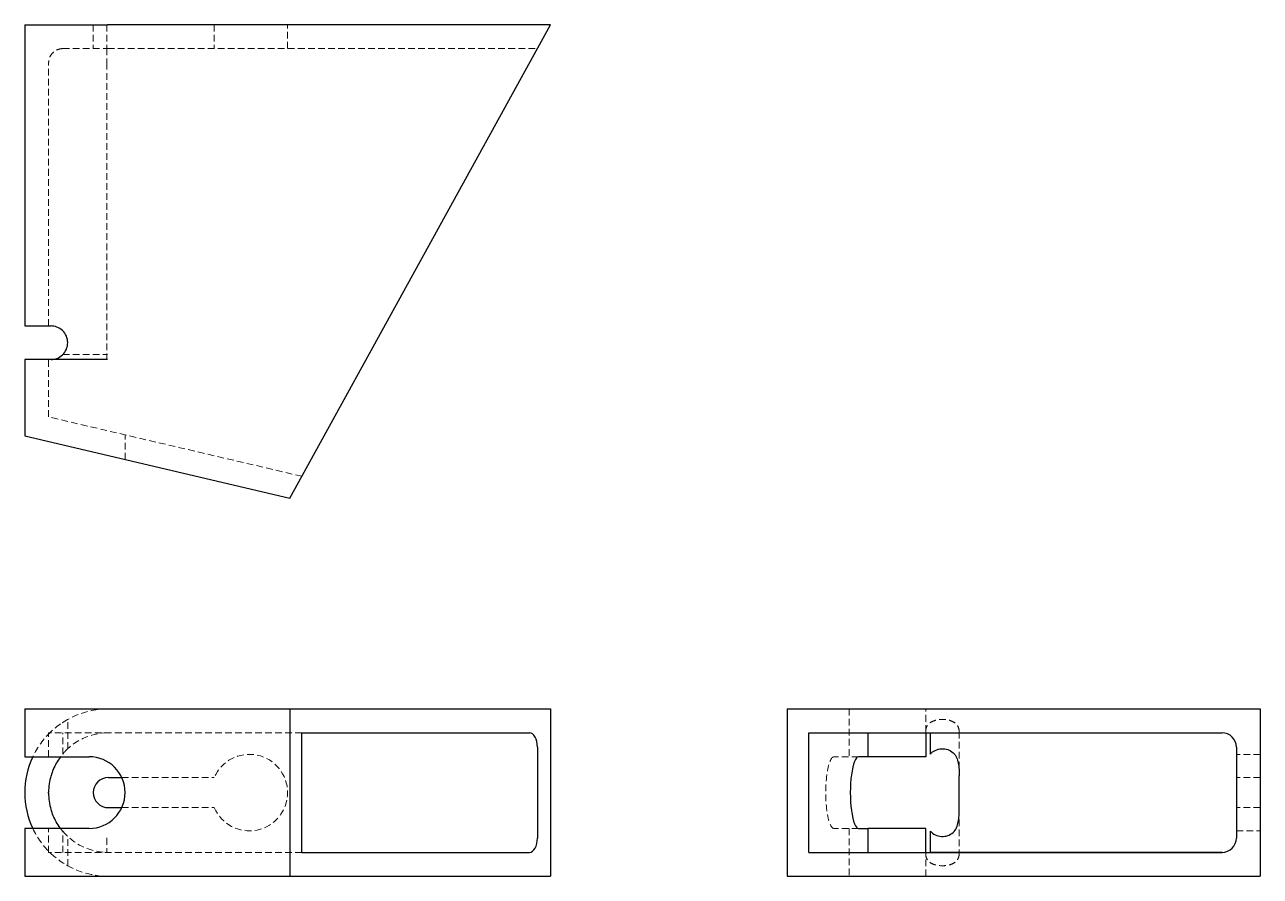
# Model space of a CAD drawing. Header units: millimetres. Extents: x 33 to 268, y 41 to 203.
import ezdxf

# ---------------------------------------------------------------- set-up
doc = ezdxf.new("R2010")
doc.units = ezdxf.units.MM
doc.linetypes.add('HIDDEN', pattern=[1.905, 1.27, -0.635])

msp = doc.modelspace()

# ---------------------------------------------------------------- linework, layer by layer
at = {"color": 7, "linetype": 'Continuous', "lineweight": 25}
for p, q in [((33, 202.99), (33, 145.72)), ((33, 202.99), (48.74, 202.99)), ((133, 202.99), (48.74, 202.99)), ((83.45, 113.01), (133, 202.99)), ((33, 145.72), (38, 145.72)), ((33, 139.36), (33, 124.81)), ((48.74, 139.36), (33, 139.36)), ((33, 124.81), (83.45, 113.01)), ((33, 72.91), (33, 63.82)), ((33, 72.91), (83.45, 72.91)), ((83.45, 72.91), (133, 72.91)), ((83.45, 72.91), (83.45, 41.09)), ((133, 72.91), (133, 41.09)), ((178.01, 72.91), (267.99, 72.91)), ((178.01, 72.91), (178.01, 41.09)), ((267.99, 72.91), (267.99, 41.09)), ((85.73, 68.36), (129, 68.36)), ((85.73, 45.64), (85.73, 68.36)), ((182.14, 68.36), (260.72, 68.36)), ((182.14, 45.64), (182.14, 68.36)), ((193.42, 63.82), (193.42, 68.36)), ((204.36, 68.36), (204.36, 63.82)), ((205.27, 64.33), (205.27, 68.36)), ((33, 63.82), (45.27, 63.82)), ((130.5, 65.64), (130.5, 48.36)), ((193.42, 63.82), (191.61, 63.82)), ((204.36, 63.82), (193.42, 63.82)), ((263.45, 65.64), (263.45, 48.36)), ((48.91, 59.86), (51.46, 59.86)), ((210.72, 57.09), (210.72, 60.18)), ((37.55, 56.91), (37.55, 57.09)), ((210.72, 56.91), (210.72, 57.09)), ((210.72, 53.82), (210.72, 56.91)), ((48.91, 54.14), (51.46, 54.14)), ((33, 50.18), (33, 41.09)), ((45.27, 50.18), (33, 50.18)), ((191.61, 50.18), (193.42, 50.18)), ((193.42, 45.64), (193.42, 50.18)), ((204.36, 50.18), (193.42, 50.18)), ((204.36, 45.64), (204.36, 50.18)), ((205.27, 45.64), (205.27, 49.67)), ((85.73, 45.64), (129, 45.64)), ((182.14, 45.64), (260.72, 45.64)), ((260.72, 45.64), (205.27, 45.64)), ((33, 41.09), (83.45, 41.09)), ((83.45, 41.09), (133, 41.09)), ((178.01, 41.09), (267.99, 41.09))]:
    msp.add_line(p, q, dxfattribs=at)
at = {"color": 7, "linetype": 'HIDDEN', "lineweight": 18}
for p, q in [((46.05, 202.99), (46.05, 198.45)), ((48.59, 202.99), (48.59, 198.45)), ((69.04, 202.99), (69.04, 198.45)), ((83, 198.45), (83, 202.99)), ((40.27, 198.45), (48.78, 198.45)), ((48.59, 198.45), (48.59, 195.72)), ((48.78, 198.45), (130.5, 198.45)), ((37.55, 145.72), (37.55, 195.72)), ((48.59, 195.72), (48.59, 140.27)), ((37.55, 128.42), (37.55, 139.36)), ((40.23, 140.27), (48.74, 140.27)), ((48.59, 140.27), (48.59, 139.36)), ((85.73, 117.14), (37.55, 128.42)), ((52.09, 120.35), (52.09, 125.01)), ((189.81, 72.91), (189.81, 63.82)), ((204.36, 68.58), (204.36, 72.91)), ((41.18, 65.33), (41.18, 70.91)), ((85.73, 68.36), (37.55, 68.36)), ((37.55, 63.82), (37.55, 68.36)), ((40.23, 64.33), (40.23, 68.36)), ((204.36, 68.58), (204.36, 68.36)), ((210.72, 68.58), (210.72, 60.18)), ((191.61, 63.82), (186.94, 63.82)), ((267.99, 64.27), (263.45, 64.27)), ((51.46, 59.86), (69.04, 59.86)), ((267.99, 59.86), (263.45, 59.86)), ((51.46, 54.14), (69.04, 54.14)), ((267.99, 54.14), (263.45, 54.14)), ((210.72, 53.82), (210.72, 45.42)), ((37.55, 45.64), (37.55, 50.18)), ((40.26, 49.63), (39.82, 50.18)), ((40.23, 45.64), (40.23, 49.67)), ((191.61, 50.18), (186.94, 50.18)), ((189.81, 50.18), (189.81, 41.09)), ((263.45, 49.73), (267.99, 49.73)), ((41.18, 43.09), (41.18, 48.67)), ((85.73, 45.64), (37.55, 45.64)), ((204.36, 45.64), (204.36, 45.42)), ((204.36, 41.09), (204.36, 45.42))]:
    msp.add_line(p, q, dxfattribs=at)
for centre, radius, start, end in [((48.91, 57), 15.91, 90.6051, 133.2951), ((48.91, 57), 15.91, 133.2951, 154.6218), ((48.91, 57), 11.37, 90.8471, 139.8235), ((75.73, 57), 7.27, 203.188, 156.812), ((48.91, 57), 15.91, 205.3685, 226.7049), ((48.91, 57), 11.37, 220.1765, 268.358), ((48.91, 57), 15.91, 226.7049, 268.827)]:
    msp.add_arc(centre, radius, start, end, dxfattribs=at)
at = {"color": 7, "linetype": 'Continuous', "lineweight": 25}
for centre, radius, start, end in [((260.72, 65.64), 2.73, 0, 90), ((48.91, 57), 15.91, 154.6218, 205.3685), ((45.27, 57), 6.82, 270, 90), ((48.91, 57), 11.37, 163.7352, 179.5472), ((48.91, 57), 2.86, 90, 270), ((48.91, 57), 11.37, 180.4528, 196.2648), ((260.72, 48.36), 2.73, 270, 0)]:
    msp.add_arc(centre, radius, start, end, dxfattribs=at)
for centre, major_axis, ratio, start_param, end_param in [((129, 65.64), (0, 2.73), 0.550563, 4.712389, 6.283185), ((191.61, 57), (0, 6.82), 0.234032, 0, 3.141593), ((129, 48.36), (0, 2.73), 0.550563, 3.141593, 4.712389)]:
    msp.add_ellipse(centre, major_axis=major_axis, ratio=ratio, start_param=start_param, end_param=end_param, dxfattribs=at)
at = {"color": 7, "linetype": 'HIDDEN', "lineweight": 18}
msp.add_ellipse((186.94, 57), major_axis=(0, 6.82), ratio=0.234032, start_param=0, end_param=3.141593, dxfattribs=at)
for points, knots in [([(40.27, 198.45), (39.92, 198.45), (39.56, 198.38), (38.9, 198.11), (38.6, 197.9), (38.09, 197.4), (37.89, 197.1), (37.62, 196.44), (37.55, 196.08), (37.55, 195.72)], [0, 0, 0, 0, 0.25, 0.25, 0.5, 0.5, 0.75, 0.75, 1, 1, 1, 1]), ([(41.18, 70.91), (41.18, 70.91), (41.22, 70.93), (41.09, 70.85), (40.76, 70.66), (40.39, 70.44), (40.14, 70.27), (40.11, 70.25)], [0, 0, 0, 0, 0.000021, 0.306814, 0.6238, 0.958267, 1, 1, 1, 1]), ([(204.36, 68.58), (204.36, 68.92), (204.42, 69.25), (204.71, 69.84), (204.94, 70.1), (205.53, 70.51), (205.9, 70.66), (206.69, 70.86), (207.12, 70.91), (207.97, 70.91), (208.39, 70.86), (209.18, 70.66), (209.55, 70.51), (210.14, 70.1), (210.37, 69.84), (210.66, 69.25), (210.72, 68.92), (210.72, 68.58)], [0, 0, 0, 0, 0.125, 0.125, 0.25, 0.25, 0.375, 0.375, 0.5, 0.5, 0.625, 0.625, 0.75, 0.75, 0.875, 0.875, 1, 1, 1, 1]), ([(41.16, 65.31), (41.15, 65.3), (41.13, 65.29), (40.78, 64.95), (40.31, 64.45), (39.98, 64.01), (39.83, 63.82)], [0, 0, 0, 0, 0.2107025, 0.4843335, 0.7691517, 1, 1, 1, 1]), ([(41.16, 48.69), (41.15, 48.69), (41.13, 48.72), (40.89, 48.94), (40.67, 49.18), (40.62, 49.23)], [0, 0, 0, 0, 0.369203, 0.848673, 1, 1, 1, 1]), ([(48.59, 48.37), (48.59, 48.01), (48.59, 47.65), (48.59, 46.99), (48.59, 46.69), (48.59, 46.18), (48.59, 45.98), (48.59, 45.71), (48.59, 45.64), (48.59, 45.64)], [0, 0, 0, 0, 0.25, 0.25, 0.5, 0.5, 0.75, 0.75, 1, 1, 1, 1]), ([(204.36, 45.42), (204.36, 45.08), (204.42, 44.75), (204.71, 44.15), (204.94, 43.89), (205.53, 43.48), (205.9, 43.33), (206.69, 43.14), (207.12, 43.09), (207.97, 43.09), (208.39, 43.14), (209.18, 43.33), (209.55, 43.48), (210.14, 43.89), (210.37, 44.15), (210.66, 44.75), (210.72, 45.08), (210.72, 45.42)], [0, 0, 0, 0, 0.125, 0.125, 0.25, 0.25, 0.375, 0.375, 0.5, 0.5, 0.625, 0.625, 0.75, 0.75, 0.875, 0.875, 1, 1, 1, 1]), ([(41.18, 43.09), (41.18, 43.09), (41.22, 43.07), (41.15, 43.11), (41, 43.19), (40.96, 43.22)], [0, 0, 0, 0, 0.000051, 0.756346, 1, 1, 1, 1])]:
    msp.add_open_spline(points, degree=3, knots=knots, dxfattribs=at)
at = {"color": 7, "linetype": 'Continuous', "lineweight": 25}
for points, knots in [([(38, 139.36), (38.36, 139.36), (38.75, 139.42), (39.51, 139.71), (39.88, 139.94), (40.51, 140.53), (40.76, 140.9), (41.1, 141.69), (41.18, 142.12), (41.18, 142.97), (41.1, 143.39), (40.76, 144.18), (40.51, 144.55), (39.88, 145.14), (39.51, 145.37), (38.75, 145.66), (38.36, 145.72), (38, 145.72)], [0, 0, 0, 0, 0.125, 0.125, 0.25, 0.25, 0.375, 0.375, 0.5, 0.5, 0.625, 0.625, 0.75, 0.75, 0.875, 0.875, 1, 1, 1, 1]), ([(39.83, 63.82), (39.79, 63.77), (39.5, 63.41), (38.99, 62.59), (38.41, 61.42), (38.13, 60.59), (38, 60.18)], [0, 0, 0, 0, 0.050139, 0.372714, 0.689377, 1, 1, 1, 1]), ([(205.27, 64.33), (205.51, 64.62), (205.82, 64.86), (206.53, 65.21), (206.94, 65.3), (207.76, 65.35), (208.18, 65.3), (208.95, 65.05), (209.29, 64.85), (209.85, 64.33), (210.07, 64.01), (210.38, 63.33), (210.49, 62.96), (210.63, 62.2), (210.67, 61.8), (210.72, 61), (210.72, 60.59), (210.72, 60.18)], [0, 0, 0, 0, 0.125, 0.125, 0.25, 0.25, 0.375, 0.375, 0.5, 0.5, 0.625, 0.625, 0.75, 0.75, 0.875, 0.875, 1, 1, 1, 1]), ([(39.82, 50.18), (39.79, 50.23), (39.5, 50.59), (38.99, 51.41), (38.41, 52.58), (38.13, 53.4), (38, 53.82)], [0, 0, 0, 0, 0.049343, 0.372189, 0.689116, 1, 1, 1, 1]), ([(205.27, 49.67), (205.51, 49.38), (205.82, 49.13), (206.53, 48.79), (206.94, 48.69), (207.76, 48.65), (208.18, 48.7), (208.95, 48.95), (209.29, 49.15), (209.85, 49.67), (210.07, 49.98), (210.38, 50.67), (210.49, 51.04), (210.63, 51.8), (210.67, 52.2), (210.72, 53), (210.72, 53.4), (210.72, 53.82)], [0, 0, 0, 0, 0.125, 0.125, 0.25, 0.25, 0.375, 0.375, 0.5, 0.5, 0.625, 0.625, 0.75, 0.75, 0.875, 0.875, 1, 1, 1, 1])]:
    msp.add_open_spline(points, degree=3, knots=knots, dxfattribs=at)

doc.saveas('drawing.dxf')
